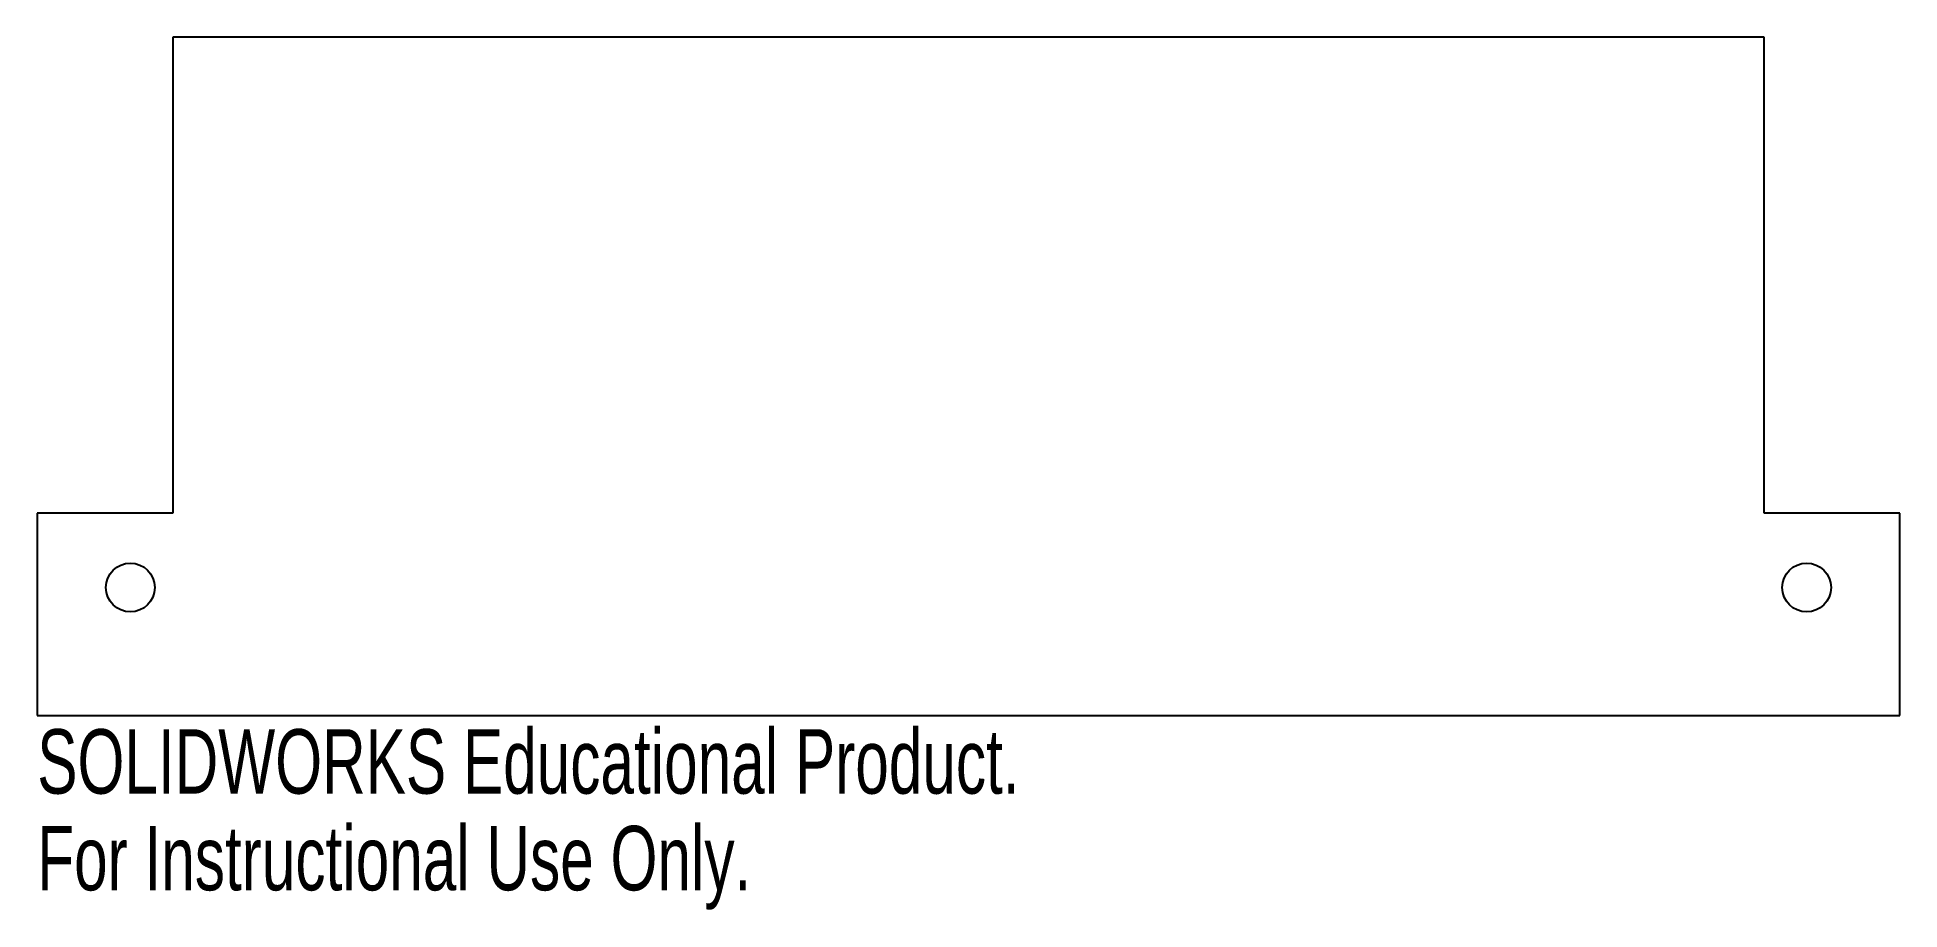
# Model space of a CAD drawing. Header units: inches. Extents: x -2.75 to 2.75, y 0.05 to 2.62.
import ezdxf

# ---------------------------------------------------------------- set-up
doc = ezdxf.new("R2010")
doc.units = ezdxf.units.IN
doc.header["$MEASUREMENT"] = 0
doc.styles.add('SLDTEXTSTYLE0', font='TXT', dxfattribs={"width": 0.7})

msp = doc.modelspace()

# ---------------------------------------------------------------- linework, layer by layer
at = {"color": 7, "linetype": 'Continuous', "lineweight": 25}
for p, q in [((2.35, 2.625), (-2.35, 2.625)), ((-2.35, 2.625), (-2.35, 1.2194)), ((2.35, 1.2194), (2.35, 2.625)), ((-2.35, 1.2194), (-2.75, 1.2194)), ((-2.75, 1.2194), (-2.75, 0.6217)), ((2.75, 1.2194), (2.35, 1.2194)), ((2.75, 0.6217), (2.75, 1.2194)), ((-2.75, 0.6217), (2.75, 0.6217))]:
    msp.add_line(p, q, dxfattribs=at)
for centre in [(-2.475, 1), (2.475, 1)]:
    msp.add_circle(centre, 0.072, dxfattribs=at)

# ---------------------------------------------------------------- texts
at = {"color": 7, "linetype": 'Continuous', "char_height": 0.1903, "attachment_point": 1, "style": 'SLDTEXTSTYLE0'}
for s, insert in [('SOLIDWORKS Educational Product.', (-2.75, 0.5816)), ('For Instructional Use Only.', (-2.75, 0.2961))]:
    msp.add_mtext(s, dxfattribs=dict(at, insert=insert))

doc.saveas('drawing.dxf')
